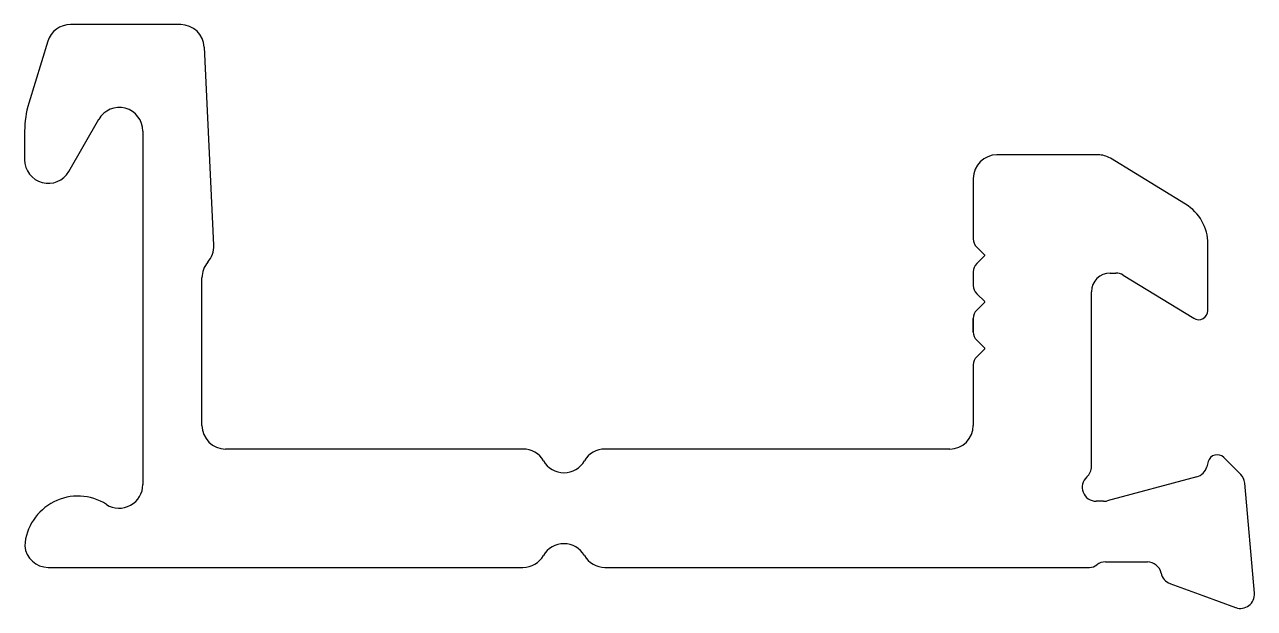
# Model space of a CAD drawing. Extents: x -12.4 to 14.1, y 0.3 to 12.9.
import ezdxf

# ---------------------------------------------------------------- set-up
doc = ezdxf.new("R2010")
doc.units = 0
doc.header["$MEASUREMENT"] = 0
doc.layers.get('0').update_dxf_attribs({"linetype": 'CONTINUOUS'})

msp = doc.modelspace()

# ---------------------------------------------------------------- linework, layer by layer
at = {"color": 7}
for p, q in [((-9.021, 12.853), (-11.389, 12.854)), ((-11.874, 12.496), (-12.285, 11.168)), ((-8.311, 8.115), (-8.513, 12.37)), ((-11.427, 9.7), (-10.783, 10.82)), ((-12.375, 10.567), (-12.375, 9.953)), ((-9.834, 10.567), (-9.834, 2.978)), ((10.691, 10.058), (8.519, 10.058)), ((12.572, 8.998), (10.956, 9.984)), ((-11.427, 9.7), (-11.427, 9.7)), ((8.011, 9.55), (8.011, 8.253)), ((8.084, 8.076), (8.255, 7.905)), ((13.051, 6.718), (13.051, 8.144)), ((8.255, 7.894), (8.084, 7.723)), ((-8.564, 7.211), (-8.564, 7.419)), ((8.011, 7.546), (8.011, 7.253)), ((10.951, 7.518), (11.072, 7.518)), ((11.228, 7.475), (12.746, 6.548)), ((-8.564, 4.248), (-8.564, 7.211)), ((8.084, 7.076), (8.255, 6.905)), ((8.255, 6.894), (8.084, 6.723)), ((10.551, 3.366), (10.551, 7.118)), ((8.011, 6.546), (8.011, 6.253)), ((8.011, 6.253), (8.011, 6.546)), ((8.011, 6.546), (8.011, 6.253)), ((8.011, 6.253), (8.011, 6.546)), ((8.011, 6.546), (8.011, 6.253)), ((8.084, 6.076), (8.255, 5.905)), ((8.255, 5.894), (8.084, 5.723)), ((8.011, 5.546), (8.011, 5.546)), ((8.011, 5.546), (8.011, 4.248)), ((-1.665, 3.74), (-8.056, 3.74)), ((7.503, 3.74), (0.095, 3.74)), ((13.058, 3.47), (13.027, 3.357)), ((13.756, 3.196), (13.392, 3.56)), ((12.815, 3.145), (10.889, 2.629)), ((14.05, 0.645), (13.843, 3.01)), ((10.811, 2.618), (10.651, 2.618)), ((-11.866, 1.2), (-1.666, 1.2)), ((0.094, 1.2), (6.759, 1.2)), ((6.759, 1.2), (10.508, 1.2)), ((10.851, 1.318), (11.751, 1.318)), ((12.237, 0.85), (12.943, 0.593)), ((12.943, 0.593), (13.648, 0.337))]:
    msp.add_line(p, q, dxfattribs=at)
for centre, radius, start, end in [((-11.389, 12.346), 0.508, 90, 162.83), ((-9.021, 12.345), 0.508, 2.7239, 90), ((-10.342, 10.567), 2.033, 162.8229, 180), ((-10.342, 10.567), 0.508, 359.9609, 150.1423), ((8.519, 9.55), 0.508, 90, 180), ((10.691, 9.55), 0.508, 58.6, 90), ((-11.867, 9.953), 0.508, 180, 330.1256), ((12.051, 8.144), 1, 0, 58.6), ((8.261, 8.253), 0.25, 180, 225), ((-8.818, 8.091), 0.508, 318.5904, 2.7239), ((-8.056, 7.419), 0.508, 138.5904, 180), ((8.261, 7.546), 0.25, 135, 180), ((8.249, 7.899), 0.008, 315, 45), ((10.951, 7.118), 0.4, 90, 180), ((11.072, 7.218), 0.3, 58.6, 90), ((8.261, 7.253), 0.25, 180, 225), ((8.249, 6.899), 0.008, 315, 45), ((8.261, 6.546), 0.25, 135, 180), ((12.851, 6.718), 0.2, 238.6, 0), ((8.261, 6.253), 0.25, 180, 225), ((8.249, 5.9), 0.008, 315, 45), ((8.261, 5.546), 0.25, 135, 180), ((-8.056, 4.248), 0.508, 180, 270), ((7.503, 4.248), 0.508, 270, 360), ((-1.665, 3.232), 0.508, 30, 90), ((0.095, 3.232), 0.508, 90, 150), ((-0.785, 3.74), 0.508, 210, 330), ((13.251, 3.418), 0.2, 45, 165), ((10.251, 3.366), 0.3, 311.8103, 0), ((12.737, 3.435), 0.3, 285, 345), ((13.544, 2.984), 0.3, 5, 45), ((-10.342, 2.978), 0.508, 237.421, 359.9999), ((10.651, 2.918), 0.3, 131.8103, 270), ((-11.231, 1.587), 1.143, 57.421, 176.3486), ((10.811, 2.918), 0.3, 270, 285), ((-11.866, 1.708), 0.508, 185.4783, 270), ((-0.786, 1.2), 0.508, 30, 150), ((-1.666, 1.708), 0.508, 270, 330), ((0.094, 1.708), 0.508, 210, 270), ((10.508, 1.454), 0.254, 270, 308.189), ((10.851, 1.018), 0.3, 90, 128.189), ((11.751, 1.018), 0.3, 10.9043, 90), ((12.34, 1.132), 0.3, 190.9043, 250), ((13.751, 0.618), 0.3, 250, 5)]:
    msp.add_arc(centre, radius, start, end, dxfattribs=at)

doc.saveas('drawing.dxf')
